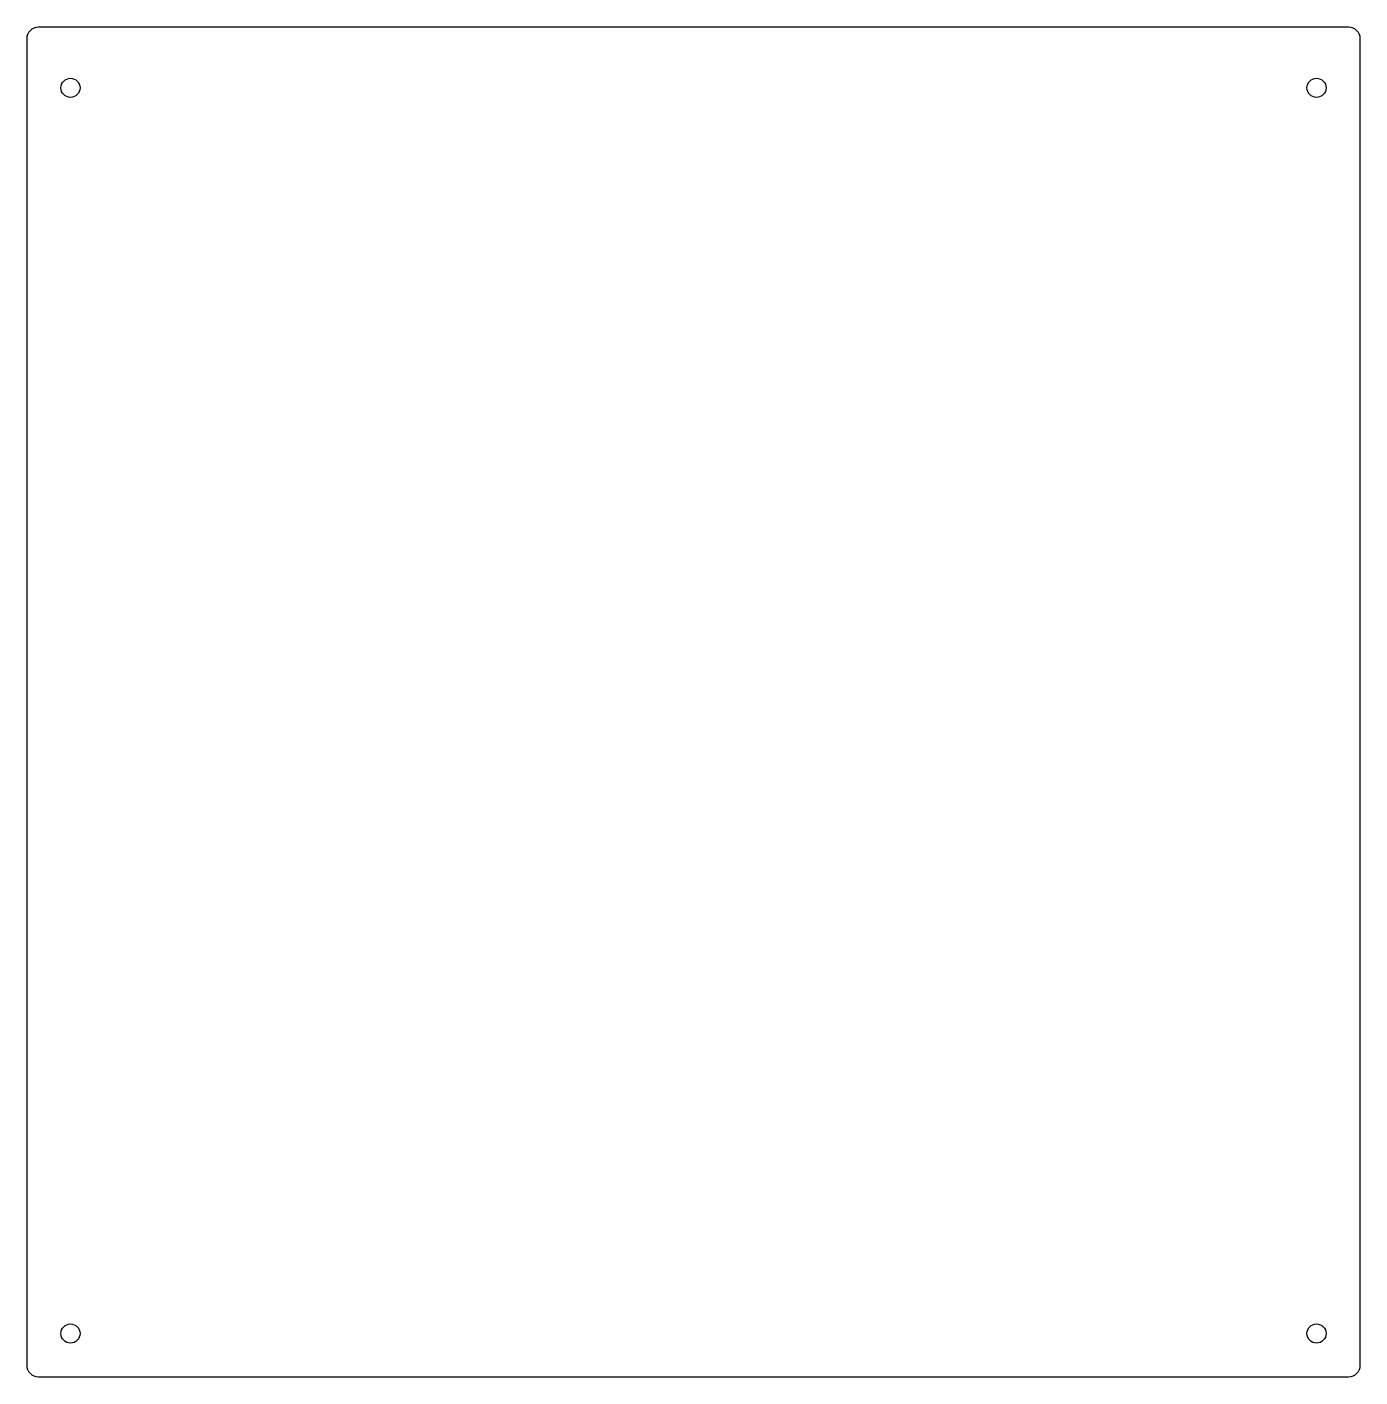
# Model space of a CAD drawing. Header units: millimetres. Extents: x 0 to 230, y 0 to 233.
import ezdxf

# ---------------------------------------------------------------- set-up
doc = ezdxf.new("R2010")
doc.units = ezdxf.units.MM
doc.layers.get('0').update_dxf_attribs({"linetype": 'CONTINUOUS'})

msp = doc.modelspace()

# ---------------------------------------------------------------- linework, layer by layer
msp.add_lwpolyline([(2, 0, -0.414214), (0, 2), (0, 231, -0.414214), (2, 233), (228, 233, -0.414214), (230, 231), (230, 2, -0.414214), (228, 0)], format="xyb", close=True)
for centre in [(7.5, 222.5), (222.5, 222.5), (7.5, 7.5), (222.5, 7.5)]:
    msp.add_circle(centre, 1.65)

doc.saveas('drawing.dxf')
